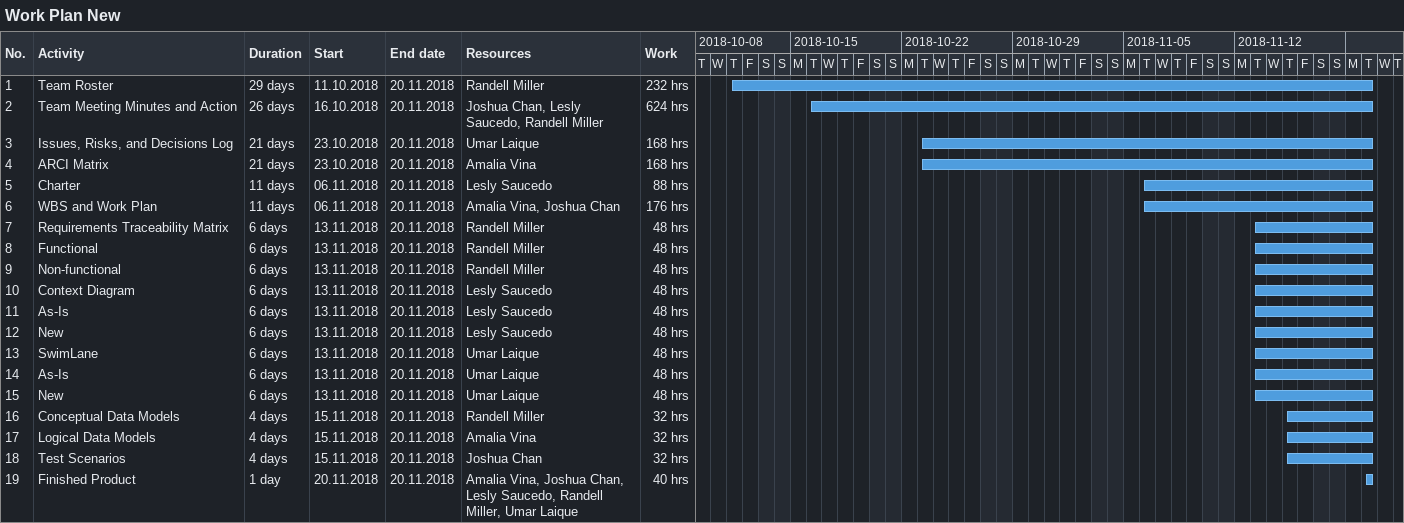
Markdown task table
Work Plan New

| ID | Task | Duration | Start | Finish | Resources | Work (h) |
|---|---|---|---|---|---|---|
| 1 | Team Roster | 29d | 2018-10-11 | 2018-11-20 | Randell Miller | 232 |
| 2 | Team Meeting Minutes and Action | 26d | 2018-10-16 | 2018-11-20 | Joshua Chan, Lesly Saucedo, Randell Miller | 624 |
| 3 | Issues, Risks, and Decisions Log | 21d | 2018-10-23 | 2018-11-20 | Umar Laique | 168 |
| 4 | ARCI Matrix | 21d | 2018-10-23 | 2018-11-20 | Amalia Vina | 168 |
| 5 | Charter | 11d | 2018-11-06 | 2018-11-20 | Lesly Saucedo | 88 |
| 6 | WBS and Work Plan | 11d | 2018-11-06 | 2018-11-20 | Amalia Vina, Joshua Chan | 176 |
| 7 | Requirements Traceability Matrix | 6d | 2018-11-13 | 2018-11-20 | Randell Miller | 48 |
| 8 | Functional | 6d | 2018-11-13 | 2018-11-20 | Randell Miller | 48 |
| 9 | Non-functional | 6d | 2018-11-13 | 2018-11-20 | Randell Miller | 48 |
| 10 | Context Diagram | 6d | 2018-11-13 | 2018-11-20 | Lesly Saucedo | 48 |
| 11 | As-Is | 6d | 2018-11-13 | 2018-11-20 | Lesly Saucedo | 48 |
| 12 | New | 6d | 2018-11-13 | 2018-11-20 | Lesly Saucedo | 48 |
| 13 | SwimLane | 6d | 2018-11-13 | 2018-11-20 | Umar Laique | 48 |
| 14 | As-Is | 6d | 2018-11-13 | 2018-11-20 | Umar Laique | 48 |
| 15 | New | 6d | 2018-11-13 | 2018-11-20 | Umar Laique | 48 |
| 16 | Conceptual Data Models | 4d | 2018-11-15 | 2018-11-20 | Randell Miller | 32 |
| 17 | Logical Data Models | 4d | 2018-11-15 | 2018-11-20 | Amalia Vina | 32 |
| 18 | Test Scenarios | 4d | 2018-11-15 | 2018-11-20 | Joshua Chan | 32 |
| 19 | Finished Product | 1d | 2018-11-20 | 2018-11-20 | Amalia Vina, Joshua Chan, Lesly Saucedo, Randell Miller, Umar Laique | 40 |
